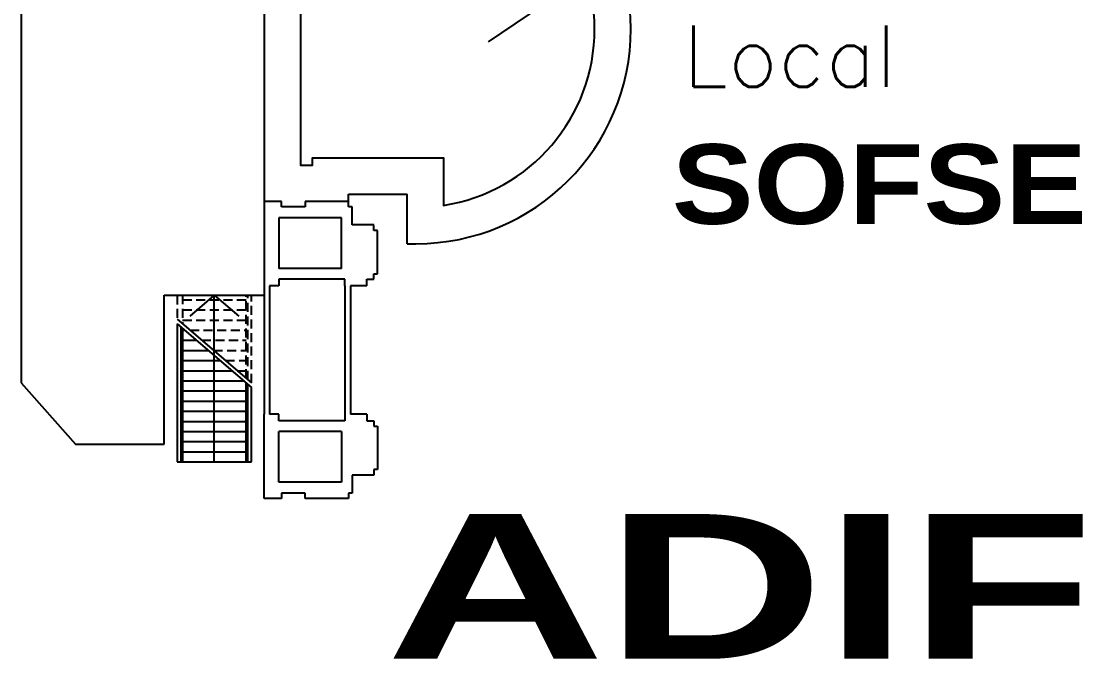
# Model space of a CAD drawing. Header units: metres. Extents: x -2640 to -492, y 2614 to 2999.
# Drawn here: x -2177.38 to -2148.07, y 2792.04 to 2809.65 of the extents above; entities that cross this region are included whole.
import ezdxf

# ---------------------------------------------------------------- set-up
doc = ezdxf.new("R2010")
doc.units = ezdxf.units.M
doc.header["$LTSCALE"] = 10
doc.header["$MEASUREMENT"] = 0
doc.linetypes.add('HIDDEN', pattern=[0.375, 0.25, -0.125])
for name, color, linetype in [('ADIF', 150, 'CONTINUOUS'), ('EDIFICIOS', 4, 'CONTINUOUS'), ('ESCA', 4, 'CONTINUOUS'), ('TEXT-03', 3, 'CONTINUOUS'), ('TMR', 220, 'CONTINUOUS')]:
    doc.layers.add(name, color=color, linetype=linetype)
doc.styles.add('ROMANS', font='romans.shx')
doc.styles.add('SANSSERIFBOLD', font='sasb____.pfb', dxfattribs={"width": 0.8, "height": 8})

msp = doc.modelspace()

# ---------------------------------------------------------------- linework, layer by layer
at = {"layer": 'EDIFICIOS'}
for p, q in [((-2170.673, 2814.204), (-2170.673, 2804.674)), ((-2177.383, 2810.664), (-2177.383, 2799.664)), ((-2168.343, 2804.874), (-2166.723, 2804.874)), ((-2168.343, 2804.674), (-2168.343, 2804.874)), ((-2166.723, 2803.504), (-2166.723, 2804.874)), ((-2170.193, 2804.674), (-2170.673, 2804.674)), ((-2170.673, 2804.674), (-2170.673, 2802.344)), ((-2170.193, 2804.524), (-2170.193, 2804.674)), ((-2168.343, 2804.674), (-2169.543, 2804.674)), ((-2169.543, 2804.674), (-2169.543, 2804.524)), ((-2168.343, 2804.524), (-2168.343, 2804.674)), ((-2169.543, 2804.524), (-2170.193, 2804.524)), ((-2168.243, 2804.524), (-2168.343, 2804.524)), ((-2168.243, 2804.024), (-2168.243, 2804.524)), ((-2168.543, 2804.224), (-2170.273, 2804.224)), ((-2170.273, 2804.224), (-2170.273, 2802.824)), ((-2168.543, 2802.824), (-2168.543, 2804.224)), ((-2167.643, 2804.024), (-2168.243, 2804.024)), ((-2167.643, 2803.874), (-2167.643, 2804.024)), ((-2167.543, 2803.874), (-2167.643, 2803.874)), ((-2167.543, 2802.674), (-2167.543, 2803.874)), ((-2166.723, 2803.504), (-2166.483, 2803.504)), ((-2168.543, 2802.824), (-2170.273, 2802.824)), ((-2168.443, 2802.524), (-2170.273, 2802.524)), ((-2170.273, 2802.524), (-2170.273, 2802.344)), ((-2168.443, 2802.344), (-2168.443, 2802.524)), ((-2167.843, 2802.344), (-2167.843, 2802.524)), ((-2167.843, 2802.524), (-2167.643, 2802.524)), ((-2167.643, 2802.524), (-2167.643, 2802.674)), ((-2167.643, 2802.674), (-2167.543, 2802.674)), ((-2170.673, 2802.344), (-2170.673, 2798.794)), ((-2170.273, 2802.344), (-2170.523, 2802.344)), ((-2170.273, 2802.344), (-2170.523, 2802.344)), ((-2170.523, 2802.344), (-2170.523, 2798.794)), ((-2168.443, 2802.344), (-2168.443, 2798.794)), ((-2167.843, 2802.344), (-2168.293, 2802.344)), ((-2167.843, 2802.344), (-2168.293, 2802.344)), ((-2167.843, 2802.344), (-2168.293, 2802.344)), ((-2167.843, 2802.344), (-2168.293, 2802.344)), ((-2168.293, 2802.344), (-2168.293, 2798.794)), ((-2173.433, 2802.085), (-2170.673, 2802.085)), ((-2173.433, 2797.964), (-2173.433, 2802.085)), ((-2177.383, 2799.664), (-2175.883, 2797.964)), ((-2170.673, 2796.464), (-2170.673, 2798.794)), ((-2170.273, 2798.794), (-2170.523, 2798.794)), ((-2170.273, 2798.614), (-2170.273, 2798.794)), ((-2168.443, 2798.794), (-2168.443, 2798.614)), ((-2167.843, 2798.794), (-2168.293, 2798.794)), ((-2167.843, 2798.794), (-2168.293, 2798.794)), ((-2167.843, 2798.794), (-2167.843, 2798.614)), ((-2168.443, 2798.614), (-2170.273, 2798.614)), ((-2167.843, 2798.614), (-2167.643, 2798.614)), ((-2167.643, 2798.614), (-2167.643, 2798.464)), ((-2167.643, 2798.464), (-2167.543, 2798.464)), ((-2167.543, 2798.464), (-2167.543, 2797.264)), ((-2168.543, 2798.314), (-2170.273, 2798.314)), ((-2170.273, 2796.914), (-2170.273, 2798.314)), ((-2168.543, 2798.314), (-2168.543, 2796.914)), ((-2175.883, 2797.964), (-2173.433, 2797.964)), ((-2167.543, 2797.264), (-2167.643, 2797.264)), ((-2167.643, 2797.264), (-2167.643, 2797.114)), ((-2167.643, 2797.114), (-2168.243, 2797.114)), ((-2168.243, 2797.114), (-2168.243, 2796.614)), ((-2168.543, 2796.914), (-2170.273, 2796.914)), ((-2170.193, 2796.464), (-2170.673, 2796.464)), ((-2169.543, 2796.614), (-2170.193, 2796.614)), ((-2170.193, 2796.614), (-2170.193, 2796.464)), ((-2169.543, 2796.464), (-2169.543, 2796.614)), ((-2168.343, 2796.464), (-2169.543, 2796.464)), ((-2168.243, 2796.614), (-2168.343, 2796.614)), ((-2168.343, 2796.614), (-2168.343, 2796.464))]:
    msp.add_line(p, q, dxfattribs=at)
at = {"layer": 'EDIFICIOS', "color": 2, "linetype": 'Continuous'}
for q in [(-2172.729, 2801.504), (-2171.374, 2801.504)]:
    msp.add_line((-2172.051, 2802.085), q, dxfattribs=at)
at = {"layer": 'EDIFICIOS', "color": 1, "linetype": 'Continuous'}
for p, q in [((-2172.051, 2797.477), (-2172.051, 2802.085)), ((-2173.076, 2801.419), (-2171.026, 2799.662)), ((-2173.076, 2801.287), (-2171.026, 2799.53)), ((-2173.076, 2801.287), (-2173.076, 2797.477)), ((-2172.976, 2801.201), (-2172.976, 2797.477)), ((-2172.926, 2801.159), (-2172.926, 2797.477)), ((-2172.926, 2801.117), (-2172.878, 2801.117)), ((-2172.926, 2800.837), (-2172.551, 2800.837)), ((-2172.926, 2800.557), (-2172.224, 2800.557)), ((-2172.926, 2800.277), (-2171.898, 2800.277)), ((-2172.926, 2799.997), (-2171.571, 2799.997)), ((-2172.926, 2799.717), (-2171.244, 2799.717)), ((-2171.176, 2797.477), (-2171.176, 2799.659)), ((-2171.126, 2797.477), (-2171.126, 2799.616)), ((-2172.926, 2799.437), (-2171.176, 2799.437)), ((-2171.026, 2797.477), (-2171.026, 2799.53)), ((-2172.926, 2799.157), (-2171.176, 2799.157)), ((-2172.926, 2798.877), (-2171.176, 2798.877)), ((-2172.926, 2798.597), (-2171.176, 2798.597)), ((-2172.926, 2798.317), (-2171.176, 2798.317)), ((-2172.926, 2798.037), (-2171.176, 2798.037)), ((-2172.926, 2797.757), (-2171.176, 2797.757)), ((-2173.076, 2797.477), (-2171.026, 2797.477))]:
    msp.add_line(p, q, dxfattribs=at)
at = {"layer": 'EDIFICIOS'}
msp.add_arc((-2166.483, 2809.439), 5.935, 270, 90, dxfattribs=at)
at = {"layer": 'ESCA', "color": 1, "linetype": 'HIDDEN', "ltscale": 0.1}
for p, q in [((-2173.076, 2802.079), (-2173.076, 2801.419)), ((-2172.926, 2802.085), (-2172.926, 2801.29)), ((-2172.926, 2801.957), (-2171.176, 2801.957)), ((-2171.176, 2799.79), (-2171.176, 2802.085)), ((-2171.126, 2799.747), (-2171.126, 2802.085)), ((-2171.026, 2799.662), (-2171.026, 2802.085)), ((-2172.926, 2801.677), (-2171.176, 2801.677)), ((-2172.926, 2801.397), (-2171.176, 2801.397)), ((-2172.724, 2801.117), (-2171.176, 2801.117)), ((-2172.397, 2800.837), (-2171.176, 2800.837)), ((-2172.071, 2800.557), (-2171.176, 2800.557)), ((-2171.744, 2800.277), (-2171.176, 2800.277)), ((-2171.417, 2799.997), (-2171.176, 2799.997))]:
    msp.add_line(p, q, dxfattribs=at)
at = {"layer": 'TEXT-03', "color": 2}
msp.add_line((-2158.885, 2812.882), (-2164.488, 2809.087), dxfattribs=at)
at = {"layer": 'TMR'}
msp.add_lwpolyline([(-2165.723, 2814.315), (-2165.723, 2813.004), (-2169.343, 2813.004), (-2169.343, 2813.204), (-2169.673, 2813.204), (-2169.673, 2805.674), (-2169.343, 2805.674), (-2169.343, 2805.874), (-2165.723, 2805.874), (-2165.723, 2804.563, 0.856212)], format="xyb", close=True, dxfattribs=at)

# ---------------------------------------------------------------- texts
at = {"layer": 'ADIF', "style": 'SANSSERIFBOLD', "width": 1.5}
msp.add_text('ADIF', height=4, dxfattribs=at).set_placement((-2167.314, 2792.036))
at = {"layer": 'TEXT-03', "color": 2, "style": 'ROMANS'}
msp.add_text('Local', height=1.7, dxfattribs=at).set_placement((-2159.107, 2807.837))
at = {"layer": 'TMR', "style": 'SANSSERIFBOLD', "width": 1.1}
msp.add_text('SOFSE', height=2.2, dxfattribs=at).set_placement((-2159.415, 2804.053))

doc.saveas('drawing.dxf')
